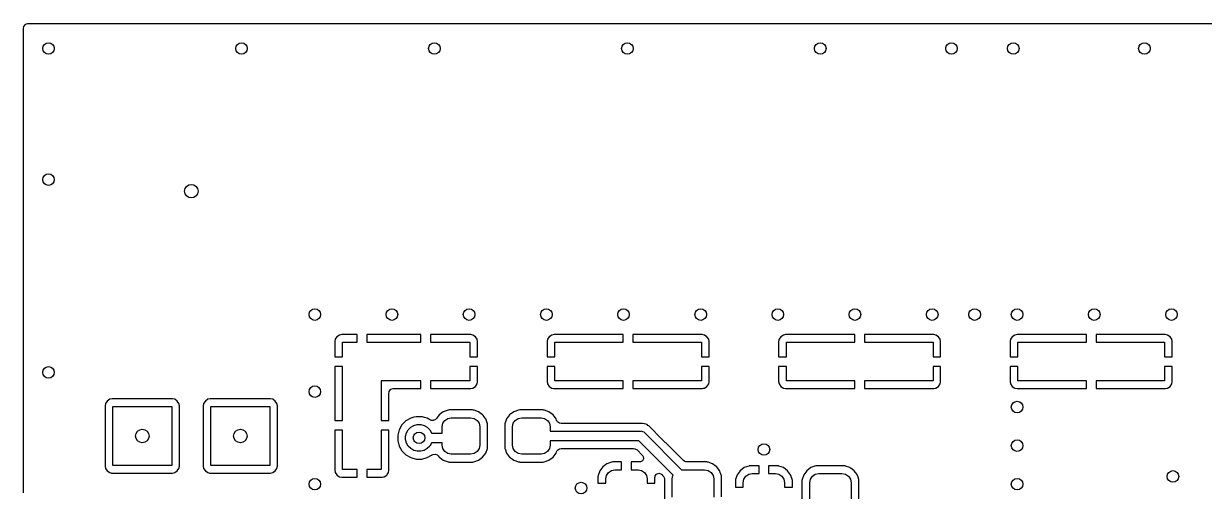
# Model space of a CAD drawing. Header units: inches. Extents: x 4.87 to 6.82, y -5.11 to -3.16.
# Drawn here: x 4.868 to 6.073, y -3.633 to -3.156 of the extents above; entities that cross this region are included whole.
import ezdxf

# ---------------------------------------------------------------- set-up
doc = ezdxf.new("R2010")
doc.units = ezdxf.units.IN
doc.header["$MEASUREMENT"] = 0
doc.layers.add('BLACK', color=250, linetype='CONTINUOUS')

msp = doc.modelspace()

# ---------------------------------------------------------------- linework, layer by layer
at = {"layer": 'BLACK', "linetype": 'CONTINUOUS'}
for p, q in [((4.8702, -3.1564), (4.8725, -3.1557)), ((4.8725, -3.1557), (6.8201, -3.1557)), ((4.8683, -3.1602), (4.8685, -3.159)), ((4.8683, -3.4803), (4.8683, -3.1602)), ((4.8685, -3.159), (4.8686, -3.1585)), ((4.8686, -3.1585), (4.8701, -3.1566)), ((4.8701, -3.1565), (4.8702, -3.1564)), ((4.8701, -3.1566), (4.8701, -3.1565)), ((4.8683, -3.5057), (4.8683, -3.4803)), ((5.1863, -3.478), (5.1858, -3.4803)), ((5.1858, -3.4803), (5.1858, -3.4959)), ((5.1858, -3.4803), (5.1858, -3.4803)), ((5.188, -3.4754), (5.1863, -3.478)), ((5.1863, -3.478), (5.1863, -3.478)), ((5.1906, -3.4737), (5.188, -3.4754)), ((5.188, -3.4754), (5.188, -3.4754)), ((5.1929, -3.4732), (5.1906, -3.4737)), ((5.1906, -3.4737), (5.1906, -3.4737)), ((5.2085, -3.4732), (5.1929, -3.4732)), ((5.1937, -3.4959), (5.1937, -3.4811)), ((5.1937, -3.4811), (5.2085, -3.4811)), ((5.2085, -3.4811), (5.2085, -3.4732)), ((5.2085, -3.4732), (5.2085, -3.4732)), ((5.2085, -3.4732), (5.2085, -3.4732)), ((5.2734, -3.4732), (5.2183, -3.4732)), ((5.2183, -3.4732), (5.2183, -3.4732)), ((5.2183, -3.4732), (5.2183, -3.4732)), ((5.2183, -3.4732), (5.2183, -3.4811)), ((5.2183, -3.4811), (5.2331, -3.4811)), ((5.2331, -3.4811), (5.2734, -3.4811)), ((5.2734, -3.4811), (5.2734, -3.4732)), ((5.2734, -3.4732), (5.2734, -3.4732)), ((5.2734, -3.4732), (5.2734, -3.4732)), ((5.3244, -3.4732), (5.2833, -3.4732)), ((5.2833, -3.4732), (5.2833, -3.4732)), ((5.2833, -3.4732), (5.2833, -3.4811)), ((5.2833, -3.4811), (5.3236, -3.4811)), ((5.3236, -3.4811), (5.3236, -3.4959)), ((5.3267, -3.4737), (5.3244, -3.4732)), ((5.3244, -3.4732), (5.3244, -3.4732)), ((5.3293, -3.4754), (5.3267, -3.4737)), ((5.3267, -3.4737), (5.3267, -3.4737)), ((5.331, -3.478), (5.3293, -3.4754)), ((5.3293, -3.4754), (5.3293, -3.4754)), ((5.3315, -3.4803), (5.331, -3.478)), ((5.3315, -3.4959), (5.3315, -3.4803)), ((5.3315, -3.4803), (5.3315, -3.4803)), ((5.3315, -3.4803), (5.3315, -3.4803)), ((5.4028, -3.478), (5.4024, -3.4803)), ((5.4024, -3.4803), (5.4024, -3.4959)), ((5.4024, -3.4803), (5.4024, -3.4803)), ((5.4046, -3.4754), (5.4028, -3.478)), ((5.4028, -3.478), (5.4028, -3.478)), ((5.4072, -3.4737), (5.4046, -3.4754)), ((5.4046, -3.4754), (5.4046, -3.4754)), ((5.4095, -3.4732), (5.4072, -3.4737)), ((5.4072, -3.4737), (5.4072, -3.4737)), ((5.4801, -3.4732), (5.4095, -3.4732)), ((5.4102, -3.4959), (5.4102, -3.4811)), ((5.4102, -3.4811), (5.4801, -3.4811)), ((5.4801, -3.4811), (5.4801, -3.4732)), ((5.4801, -3.4732), (5.4801, -3.4732)), ((5.4801, -3.4732), (5.4801, -3.4732)), ((5.5606, -3.4732), (5.49, -3.4732)), ((5.49, -3.4732), (5.49, -3.4732)), ((5.49, -3.4732), (5.49, -3.4811)), ((5.49, -3.4811), (5.5598, -3.4811)), ((5.5598, -3.4811), (5.5598, -3.4959)), ((5.5629, -3.4737), (5.5606, -3.4732)), ((5.5606, -3.4732), (5.5606, -3.4732)), ((5.5655, -3.4754), (5.5629, -3.4737)), ((5.5629, -3.4737), (5.5629, -3.4737)), ((5.5673, -3.478), (5.5655, -3.4754)), ((5.5655, -3.4754), (5.5655, -3.4754)), ((5.5677, -3.4803), (5.5673, -3.478)), ((5.5677, -3.4959), (5.5677, -3.4803)), ((5.5677, -3.4803), (5.5677, -3.4803)), ((5.5677, -3.4803), (5.5677, -3.4803)), ((5.639, -3.478), (5.6386, -3.4803)), ((5.6386, -3.4803), (5.6386, -3.4959)), ((5.6386, -3.4803), (5.6386, -3.4803)), ((5.6408, -3.4754), (5.639, -3.478)), ((5.639, -3.478), (5.639, -3.478)), ((5.6434, -3.4737), (5.6408, -3.4754)), ((5.6408, -3.4754), (5.6408, -3.4754)), ((5.6457, -3.4732), (5.6434, -3.4737)), ((5.6434, -3.4737), (5.6434, -3.4737)), ((5.7163, -3.4732), (5.6457, -3.4732)), ((5.6465, -3.4959), (5.6465, -3.4811)), ((5.6465, -3.4811), (5.7163, -3.4811)), ((5.7163, -3.4811), (5.7163, -3.4732)), ((5.7163, -3.4732), (5.7163, -3.4732)), ((5.7163, -3.4732), (5.7163, -3.4732)), ((5.7968, -3.4732), (5.7262, -3.4732)), ((5.7262, -3.4732), (5.7262, -3.4732)), ((5.7262, -3.4732), (5.7262, -3.4811)), ((5.7262, -3.4811), (5.7961, -3.4811)), ((5.7961, -3.4811), (5.7961, -3.4959)), ((5.7991, -3.4737), (5.7968, -3.4732)), ((5.7968, -3.4732), (5.7968, -3.4732)), ((5.8017, -3.4754), (5.7991, -3.4737)), ((5.7991, -3.4737), (5.7991, -3.4737)), ((5.8035, -3.478), (5.8017, -3.4754)), ((5.8017, -3.4754), (5.8017, -3.4754)), ((5.8039, -3.4803), (5.8035, -3.478)), ((5.8039, -3.4959), (5.8039, -3.4803)), ((5.8039, -3.4803), (5.8039, -3.4803)), ((5.8039, -3.4803), (5.8039, -3.4803)), ((5.8753, -3.478), (5.8748, -3.4803)), ((5.8748, -3.4803), (5.8748, -3.4959)), ((5.8748, -3.4803), (5.8748, -3.4803)), ((5.877, -3.4754), (5.8753, -3.478)), ((5.8753, -3.478), (5.8753, -3.478)), ((5.8796, -3.4737), (5.877, -3.4754)), ((5.877, -3.4754), (5.877, -3.4754)), ((5.8819, -3.4732), (5.8796, -3.4737)), ((5.8796, -3.4737), (5.8796, -3.4737)), ((5.9526, -3.4732), (5.8819, -3.4732)), ((5.8827, -3.4959), (5.8827, -3.4811)), ((5.8827, -3.4811), (5.9526, -3.4811)), ((5.9526, -3.4811), (5.9526, -3.4732)), ((5.9526, -3.4732), (5.9526, -3.4732)), ((5.9526, -3.4732), (5.9526, -3.4732)), ((6.0331, -3.4732), (5.9624, -3.4732)), ((5.9624, -3.4732), (5.9624, -3.4732)), ((5.9624, -3.4732), (5.9624, -3.4811)), ((5.9624, -3.4811), (6.0323, -3.4811)), ((6.0323, -3.4811), (6.0323, -3.4959)), ((6.0354, -3.4737), (6.0331, -3.4732)), ((6.0331, -3.4732), (6.0331, -3.4732)), ((6.038, -3.4754), (6.0354, -3.4737)), ((6.0354, -3.4737), (6.0354, -3.4737)), ((6.0397, -3.478), (6.038, -3.4754)), ((6.038, -3.4754), (6.038, -3.4754)), ((6.0402, -3.4803), (6.0397, -3.478)), ((6.0402, -3.4959), (6.0402, -3.4803)), ((6.0402, -3.4803), (6.0402, -3.4803)), ((6.0402, -3.4803), (6.0402, -3.4803)), ((5.1858, -3.4959), (5.1858, -3.4959)), ((5.1858, -3.4959), (5.1937, -3.4959)), ((5.3236, -3.4959), (5.3315, -3.4959)), ((5.3315, -3.4959), (5.3315, -3.4959)), ((5.3315, -3.4959), (5.3315, -3.4959)), ((5.4024, -3.4959), (5.4024, -3.4959)), ((5.4024, -3.4959), (5.4102, -3.4959)), ((5.5598, -3.4959), (5.5677, -3.4959)), ((5.5677, -3.4959), (5.5677, -3.4959)), ((5.5677, -3.4959), (5.5677, -3.4959)), ((5.6386, -3.4959), (5.6386, -3.4959)), ((5.6386, -3.4959), (5.6465, -3.4959)), ((5.7961, -3.4959), (5.8039, -3.4959)), ((5.8039, -3.4959), (5.8039, -3.4959)), ((5.8039, -3.4959), (5.8039, -3.4959)), ((5.8748, -3.4959), (5.8748, -3.4959)), ((5.8748, -3.4959), (5.8827, -3.4959)), ((6.0323, -3.4959), (6.0402, -3.4959)), ((6.0402, -3.4959), (6.0402, -3.4959)), ((6.0402, -3.4959), (6.0402, -3.4959)), ((4.8683, -3.546), (4.8683, -3.5057)), ((5.1858, -3.5057), (5.1858, -3.5608)), ((5.1937, -3.5057), (5.1858, -3.5057)), ((5.1858, -3.5057), (5.1858, -3.5057)), ((5.1858, -3.5057), (5.1858, -3.5057)), ((5.1937, -3.5205), (5.1937, -3.5057)), ((5.3315, -3.5057), (5.3236, -3.5057)), ((5.3236, -3.5057), (5.3236, -3.5205)), ((5.3315, -3.5212), (5.3315, -3.5057)), ((5.3315, -3.5057), (5.3315, -3.5057)), ((5.3315, -3.5057), (5.3315, -3.5057)), ((5.3315, -3.5057), (5.3315, -3.5057)), ((5.4024, -3.5057), (5.4024, -3.5212)), ((5.4102, -3.5057), (5.4024, -3.5057)), ((5.4024, -3.5057), (5.4024, -3.5057)), ((5.4024, -3.5057), (5.4024, -3.5057)), ((5.4024, -3.5057), (5.4024, -3.5057)), ((5.4102, -3.5205), (5.4102, -3.5057)), ((5.5677, -3.5057), (5.5598, -3.5057)), ((5.5598, -3.5057), (5.5598, -3.5205)), ((5.5677, -3.5212), (5.5677, -3.5057)), ((5.5677, -3.5057), (5.5677, -3.5057)), ((5.5677, -3.5057), (5.5677, -3.5057)), ((5.5677, -3.5057), (5.5677, -3.5057)), ((5.6386, -3.5057), (5.6386, -3.5212)), ((5.6465, -3.5057), (5.6386, -3.5057)), ((5.6386, -3.5057), (5.6386, -3.5057)), ((5.6386, -3.5057), (5.6386, -3.5057)), ((5.6386, -3.5057), (5.6386, -3.5057)), ((5.6465, -3.5205), (5.6465, -3.5057)), ((5.8039, -3.5057), (5.7961, -3.5057)), ((5.7961, -3.5057), (5.7961, -3.5205)), ((5.8039, -3.5212), (5.8039, -3.5057)), ((5.8039, -3.5057), (5.8039, -3.5057)), ((5.8039, -3.5057), (5.8039, -3.5057)), ((5.8039, -3.5057), (5.8039, -3.5057)), ((5.8748, -3.5057), (5.8748, -3.5212)), ((5.8827, -3.5057), (5.8748, -3.5057)), ((5.8748, -3.5057), (5.8748, -3.5057)), ((5.8748, -3.5057), (5.8748, -3.5057)), ((5.8748, -3.5057), (5.8748, -3.5057)), ((5.8827, -3.5205), (5.8827, -3.5057)), ((6.0402, -3.5057), (6.0323, -3.5057)), ((6.0323, -3.5057), (6.0323, -3.5205)), ((6.0402, -3.5212), (6.0402, -3.5057)), ((6.0402, -3.5057), (6.0402, -3.5057)), ((6.0402, -3.5057), (6.0402, -3.5057)), ((6.0402, -3.5057), (6.0402, -3.5057)), ((5.1937, -3.5608), (5.1937, -3.5205)), ((5.2734, -3.5205), (5.2331, -3.5205)), ((5.2331, -3.5205), (5.2331, -3.5608)), ((5.2413, -3.5312), (5.2427, -3.5292)), ((5.2427, -3.5292), (5.2429, -3.5291)), ((5.2427, -3.5292), (5.2427, -3.5292)), ((5.2429, -3.5291), (5.2452, -3.5283)), ((5.2452, -3.5283), (5.2734, -3.5283)), ((5.2734, -3.5283), (5.2734, -3.5205)), ((5.2734, -3.5283), (5.2734, -3.5283)), ((5.2734, -3.5283), (5.2734, -3.5283)), ((5.3236, -3.5205), (5.2833, -3.5205)), ((5.2833, -3.5205), (5.2833, -3.5283)), ((5.2833, -3.5283), (5.2833, -3.5283)), ((5.2833, -3.5283), (5.2833, -3.5283)), ((5.2833, -3.5283), (5.3244, -3.5283)), ((5.3244, -3.5283), (5.3244, -3.5283)), ((5.3244, -3.5283), (5.3246, -3.5283)), ((5.3246, -3.5283), (5.3259, -3.5281)), ((5.3246, -3.5283), (5.3246, -3.5283)), ((5.3259, -3.5281), (5.3267, -3.5279)), ((5.3267, -3.5279), (5.3293, -3.5261)), ((5.3267, -3.5279), (5.3267, -3.5279)), ((5.3267, -3.5279), (5.3267, -3.5279)), ((5.3293, -3.5261), (5.331, -3.5235)), ((5.3293, -3.5261), (5.3293, -3.5261)), ((5.331, -3.5235), (5.3314, -3.5215)), ((5.3314, -3.5215), (5.3315, -3.5214)), ((5.3315, -3.5214), (5.3315, -3.5212)), ((5.4024, -3.5212), (5.4028, -3.5235)), ((5.4028, -3.5235), (5.4028, -3.5235)), ((5.4028, -3.5235), (5.4046, -3.5261)), ((5.4046, -3.5261), (5.4046, -3.5261)), ((5.4046, -3.5261), (5.4072, -3.5279)), ((5.4072, -3.5279), (5.4094, -3.5283)), ((5.4094, -3.5283), (5.4094, -3.5283)), ((5.4094, -3.5283), (5.4095, -3.5283)), ((5.4095, -3.5283), (5.4095, -3.5283)), ((5.4095, -3.5283), (5.4095, -3.5283)), ((5.4095, -3.5283), (5.4801, -3.5283)), ((5.4801, -3.5205), (5.4102, -3.5205)), ((5.4801, -3.5283), (5.4801, -3.5205)), ((5.4801, -3.5283), (5.4801, -3.5283)), ((5.4801, -3.5283), (5.4801, -3.5283)), ((5.5598, -3.5205), (5.49, -3.5205)), ((5.49, -3.5205), (5.49, -3.5283)), ((5.49, -3.5283), (5.49, -3.5283)), ((5.49, -3.5283), (5.49, -3.5283)), ((5.49, -3.5283), (5.5606, -3.5283)), ((5.5606, -3.5283), (5.5606, -3.5283)), ((5.5606, -3.5283), (5.5608, -3.5283)), ((5.5608, -3.5283), (5.5609, -3.5283)), ((5.5609, -3.5283), (5.5621, -3.5281)), ((5.5621, -3.5281), (5.5629, -3.5279)), ((5.5629, -3.5279), (5.5655, -3.5261)), ((5.5629, -3.5279), (5.5629, -3.5279)), ((5.5629, -3.5279), (5.5629, -3.5279)), ((5.5655, -3.5261), (5.5673, -3.5235)), ((5.5655, -3.5261), (5.5655, -3.5261)), ((5.5673, -3.5235), (5.5677, -3.5215)), ((5.5677, -3.5214), (5.5677, -3.5212)), ((5.5677, -3.5215), (5.5677, -3.5214)), ((5.6386, -3.5212), (5.639, -3.5235)), ((5.639, -3.5235), (5.639, -3.5235)), ((5.639, -3.5235), (5.6408, -3.5261)), ((5.6408, -3.5261), (5.6408, -3.5261)), ((5.6408, -3.5261), (5.6434, -3.5279)), ((5.6434, -3.5279), (5.6456, -3.5283)), ((5.6456, -3.5283), (5.6457, -3.5283)), ((5.6457, -3.5283), (5.6457, -3.5283)), ((5.6457, -3.5283), (5.6457, -3.5283)), ((5.6457, -3.5283), (5.6457, -3.5283)), ((5.6457, -3.5283), (5.7163, -3.5283)), ((5.7163, -3.5205), (5.6465, -3.5205)), ((5.7163, -3.5283), (5.7163, -3.5205)), ((5.7163, -3.5283), (5.7163, -3.5283)), ((5.7163, -3.5283), (5.7163, -3.5283)), ((5.7961, -3.5205), (5.7262, -3.5205)), ((5.7262, -3.5205), (5.7262, -3.5283)), ((5.7262, -3.5283), (5.7262, -3.5283)), ((5.7262, -3.5283), (5.7262, -3.5283)), ((5.7262, -3.5283), (5.7968, -3.5283)), ((5.7968, -3.5283), (5.7968, -3.5283)), ((5.7968, -3.5283), (5.797, -3.5283)), ((5.797, -3.5283), (5.7971, -3.5283)), ((5.7971, -3.5283), (5.7983, -3.5281)), ((5.7983, -3.5281), (5.7991, -3.5279)), ((5.7991, -3.5279), (5.8017, -3.5261)), ((5.7991, -3.5279), (5.7991, -3.5279)), ((5.7991, -3.5279), (5.7991, -3.5279)), ((5.8017, -3.5261), (5.8035, -3.5235)), ((5.8017, -3.5261), (5.8017, -3.5261)), ((5.8035, -3.5235), (5.8039, -3.5215)), ((5.8039, -3.5214), (5.8039, -3.5212)), ((5.8039, -3.5215), (5.8039, -3.5214)), ((5.8748, -3.5212), (5.8753, -3.5235)), ((5.8753, -3.5235), (5.8753, -3.5235)), ((5.8753, -3.5235), (5.877, -3.5261)), ((5.877, -3.5261), (5.877, -3.5261)), ((5.877, -3.5261), (5.8796, -3.5279)), ((5.8796, -3.5279), (5.8818, -3.5283)), ((5.8818, -3.5283), (5.8819, -3.5283)), ((5.8819, -3.5283), (5.8819, -3.5283)), ((5.8819, -3.5283), (5.8819, -3.5283)), ((5.8819, -3.5283), (5.8819, -3.5283)), ((5.8819, -3.5283), (5.9526, -3.5283)), ((5.9526, -3.5205), (5.8827, -3.5205)), ((5.9526, -3.5283), (5.9526, -3.5205)), ((5.9526, -3.5283), (5.9526, -3.5283)), ((5.9526, -3.5283), (5.9526, -3.5283)), ((6.0323, -3.5205), (5.9624, -3.5205)), ((5.9624, -3.5205), (5.9624, -3.5283)), ((5.9624, -3.5283), (5.9624, -3.5283)), ((5.9624, -3.5283), (5.9624, -3.5283)), ((5.9624, -3.5283), (6.0331, -3.5283)), ((6.0331, -3.5283), (6.0331, -3.5283)), ((6.0331, -3.5283), (6.0332, -3.5283)), ((6.0332, -3.5283), (6.0333, -3.5283)), ((6.0333, -3.5283), (6.0345, -3.5281)), ((6.0345, -3.5281), (6.0354, -3.5279)), ((6.0354, -3.5279), (6.038, -3.5261)), ((6.0354, -3.5279), (6.0354, -3.5279)), ((6.0354, -3.5279), (6.0354, -3.5279)), ((6.038, -3.5261), (6.0397, -3.5235)), ((6.038, -3.5261), (6.038, -3.5261)), ((6.0397, -3.5235), (6.0401, -3.5215)), ((6.0401, -3.5214), (6.0402, -3.5212)), ((6.0401, -3.5215), (6.0401, -3.5214)), ((4.9537, -3.5411), (4.9519, -3.5437)), ((4.9563, -3.5393), (4.9537, -3.5411)), ((4.9537, -3.5411), (4.9537, -3.5411)), ((4.9586, -3.5389), (4.9563, -3.5393)), ((4.9563, -3.5393), (4.9563, -3.5393)), ((5.0201, -3.5389), (4.9586, -3.5389)), ((4.9586, -3.5389), (4.9586, -3.5389)), ((4.9586, -3.5389), (4.9586, -3.5389)), ((5.0224, -3.5393), (5.0201, -3.5389)), ((5.0201, -3.5389), (5.0201, -3.5389)), ((5.0201, -3.5389), (5.0201, -3.5389)), ((5.0201, -3.5389), (5.0201, -3.5389)), ((5.0201, -3.5389), (5.0201, -3.5389)), ((5.0224, -3.5393), (5.0224, -3.5393)), ((5.0224, -3.5393), (5.0224, -3.5393)), ((5.0224, -3.5393), (5.0224, -3.5393)), ((5.0251, -3.5411), (5.0224, -3.5393)), ((5.0268, -3.5437), (5.0251, -3.5411)), ((5.0251, -3.5411), (5.0251, -3.5411)), ((5.0251, -3.5411), (5.0251, -3.5411)), ((5.0537, -3.5411), (5.0519, -3.5437)), ((5.0563, -3.5393), (5.0537, -3.5411)), ((5.0537, -3.5411), (5.0537, -3.5411)), ((5.0586, -3.5389), (5.0563, -3.5393)), ((5.0563, -3.5393), (5.0563, -3.5393)), ((5.1201, -3.5389), (5.0586, -3.5389)), ((5.0586, -3.5389), (5.0586, -3.5389)), ((5.0586, -3.5389), (5.0586, -3.5389)), ((5.1224, -3.5393), (5.1201, -3.5389)), ((5.1201, -3.5389), (5.1201, -3.5389)), ((5.1201, -3.5389), (5.1201, -3.5389)), ((5.1201, -3.5389), (5.1201, -3.5389)), ((5.1201, -3.5389), (5.1201, -3.5389)), ((5.1224, -3.5393), (5.1224, -3.5393)), ((5.1224, -3.5393), (5.1224, -3.5393)), ((5.1224, -3.5393), (5.1224, -3.5393)), ((5.1251, -3.5411), (5.1224, -3.5393)), ((5.1268, -3.5437), (5.1251, -3.5411)), ((5.1251, -3.5411), (5.1251, -3.5411)), ((5.1251, -3.5411), (5.1251, -3.5411)), ((5.2409, -3.5329), (5.2411, -3.5317)), ((5.2409, -3.5608), (5.2409, -3.5329)), ((5.2411, -3.5317), (5.2413, -3.5312)), ((4.8683, -3.6348), (4.8683, -3.546)), ((4.9519, -3.5437), (4.9515, -3.546)), ((4.9515, -3.546), (4.9515, -3.6075)), ((4.9519, -3.5437), (4.9519, -3.5437)), ((4.9594, -3.6068), (4.9594, -3.5468)), ((4.9594, -3.5468), (5.0194, -3.5468)), ((5.0194, -3.5468), (5.0194, -3.6068)), ((5.0273, -3.546), (5.0268, -3.5437)), ((5.0273, -3.6075), (5.0273, -3.546)), ((5.0273, -3.546), (5.0273, -3.546)), ((5.0519, -3.5437), (5.0515, -3.546)), ((5.0515, -3.546), (5.0515, -3.6075)), ((5.0519, -3.5437), (5.0519, -3.5437)), ((5.0594, -3.6068), (5.0594, -3.5468)), ((5.0594, -3.5468), (5.1194, -3.5468)), ((5.1194, -3.5468), (5.1194, -3.6068)), ((5.1273, -3.546), (5.1268, -3.5437)), ((5.1273, -3.5707), (5.1273, -3.546)), ((5.2965, -3.552), (5.2923, -3.5551)), ((5.3014, -3.5503), (5.2965, -3.552)), ((5.3025, -3.5502), (5.3014, -3.5503)), ((5.3014, -3.5503), (5.3014, -3.5503)), ((5.3014, -3.5503), (5.3014, -3.5503)), ((5.3264, -3.5502), (5.3025, -3.5502)), ((5.3025, -3.5502), (5.3025, -3.5502)), ((5.3025, -3.5502), (5.3025, -3.5502)), ((5.3272, -3.5503), (5.3264, -3.5502)), ((5.3264, -3.5502), (5.3264, -3.5502)), ((5.3264, -3.5502), (5.3264, -3.5502)), ((5.3274, -3.5503), (5.3272, -3.5503)), ((5.3275, -3.5503), (5.3274, -3.5503)), ((5.3277, -3.5503), (5.3275, -3.5503)), ((5.3278, -3.5504), (5.3277, -3.5503)), ((5.3325, -3.552), (5.3278, -3.5504)), ((5.3366, -3.5551), (5.3325, -3.552)), ((5.3325, -3.552), (5.3325, -3.552)), ((5.3683, -3.552), (5.3641, -3.5551)), ((5.3732, -3.5503), (5.3683, -3.552)), ((5.3744, -3.5502), (5.3732, -3.5503)), ((5.3732, -3.5503), (5.3732, -3.5503)), ((5.3732, -3.5503), (5.3732, -3.5503)), ((5.3982, -3.5502), (5.3744, -3.5502)), ((5.3744, -3.5502), (5.3744, -3.5502)), ((5.3744, -3.5502), (5.3744, -3.5502)), ((5.3991, -3.5503), (5.3982, -3.5502)), ((5.3982, -3.5502), (5.3982, -3.5502)), ((5.3982, -3.5502), (5.3982, -3.5502)), ((5.3992, -3.5503), (5.3991, -3.5503)), ((5.3994, -3.5503), (5.3992, -3.5503)), ((5.3995, -3.5503), (5.3994, -3.5503)), ((5.3996, -3.5504), (5.3995, -3.5503)), ((5.4043, -3.552), (5.3996, -3.5504)), ((5.4085, -3.5551), (5.4043, -3.552)), ((5.4043, -3.552), (5.4043, -3.552)), ((5.1858, -3.5608), (5.1858, -3.5608)), ((5.1858, -3.5608), (5.1937, -3.5608)), ((5.2331, -3.5608), (5.2409, -3.5608)), ((5.2409, -3.5608), (5.2409, -3.5608)), ((5.2409, -3.5608), (5.2409, -3.5608)), ((5.2543, -3.5654), (5.2515, -3.5704)), ((5.2583, -3.5614), (5.2543, -3.5654)), ((5.2633, -3.5585), (5.2583, -3.5614)), ((5.2664, -3.5577), (5.2633, -3.5585)), ((5.2633, -3.5585), (5.2633, -3.5585)), ((5.2688, -3.5571), (5.2664, -3.5577)), ((5.2664, -3.5577), (5.2664, -3.5577)), ((5.2664, -3.566), (5.2699, -3.5651)), ((5.2745, -3.5571), (5.2688, -3.5571)), ((5.2699, -3.5651), (5.2735, -3.5651)), ((5.2735, -3.5651), (5.2769, -3.566)), ((5.2752, -3.5573), (5.2745, -3.5571)), ((5.2745, -3.5571), (5.2745, -3.5571)), ((5.2773, -3.5578), (5.2752, -3.5573)), ((5.28, -3.5585), (5.2773, -3.5578)), ((5.2773, -3.5578), (5.2773, -3.5578)), ((5.2817, -3.5595), (5.28, -3.5585)), ((5.28, -3.5585), (5.28, -3.5585)), ((5.2836, -3.5606), (5.2817, -3.5595)), ((5.2842, -3.5609), (5.2836, -3.5606)), ((5.2861, -3.5611), (5.2842, -3.5609)), ((5.2842, -3.5609), (5.2842, -3.5609)), ((5.2863, -3.5611), (5.2861, -3.5611)), ((5.2884, -3.56), (5.2863, -3.5611)), ((5.2891, -3.5594), (5.2884, -3.56)), ((5.2895, -3.5589), (5.2891, -3.5594)), ((5.2923, -3.5551), (5.2895, -3.5589)), ((5.2923, -3.5551), (5.2923, -3.5551)), ((5.2953, -3.5674), (5.296, -3.5638)), ((5.296, -3.5638), (5.298, -3.5608)), ((5.298, -3.5608), (5.301, -3.5588)), ((5.301, -3.5588), (5.3046, -3.5581)), ((5.3046, -3.5581), (5.3243, -3.5581)), ((5.3243, -3.5581), (5.3279, -3.5588)), ((5.3279, -3.5588), (5.3309, -3.5608)), ((5.3309, -3.5608), (5.3329, -3.5638)), ((5.3329, -3.5638), (5.3337, -3.5674)), ((5.3367, -3.5551), (5.3366, -3.5551)), ((5.3366, -3.5551), (5.3366, -3.5551)), ((5.3366, -3.5551), (5.3366, -3.5551)), ((5.3366, -3.5551), (5.3366, -3.5551)), ((5.3367, -3.5552), (5.3367, -3.5551)), ((5.3373, -3.556), (5.3367, -3.5552)), ((5.3392, -3.5585), (5.3373, -3.556)), ((5.3397, -3.5593), (5.3392, -3.5585)), ((5.3414, -3.5642), (5.3397, -3.5593)), ((5.3397, -3.5593), (5.3397, -3.5593)), ((5.3397, -3.5593), (5.3397, -3.5593)), ((5.3415, -3.5642), (5.3414, -3.5642)), ((5.3414, -3.5642), (5.3414, -3.5642)), ((5.3415, -3.5644), (5.3415, -3.5642)), ((5.3416, -3.5653), (5.3415, -3.5644)), ((5.3416, -3.5882), (5.3416, -3.5653)), ((5.3416, -3.5653), (5.3416, -3.5653)), ((5.3416, -3.5653), (5.3416, -3.5653)), ((5.3416, -3.5653), (5.3416, -3.5653)), ((5.3593, -3.5642), (5.3592, -3.5653)), ((5.3592, -3.5653), (5.3592, -3.5882)), ((5.3611, -3.5593), (5.3593, -3.5642)), ((5.3593, -3.5642), (5.3593, -3.5642)), ((5.3593, -3.5642), (5.3593, -3.5642)), ((5.3641, -3.5551), (5.3611, -3.5593)), ((5.3641, -3.5551), (5.3641, -3.5551)), ((5.3671, -3.5674), (5.3678, -3.5638)), ((5.3678, -3.5638), (5.3699, -3.5608)), ((5.3699, -3.5608), (5.3729, -3.5588)), ((5.3729, -3.5588), (5.3765, -3.5581)), ((5.3765, -3.5581), (5.3962, -3.5581)), ((5.3962, -3.5581), (5.3997, -3.5588)), ((5.3997, -3.5588), (5.4028, -3.5608)), ((5.4028, -3.5608), (5.4048, -3.5638)), ((5.4048, -3.5638), (5.4055, -3.5674)), ((5.4116, -3.5593), (5.4085, -3.5551)), ((5.4085, -3.5551), (5.4085, -3.5551)), ((5.4085, -3.5551), (5.4085, -3.5551)), ((5.4085, -3.5551), (5.4085, -3.5551)), ((5.412, -3.5606), (5.4116, -3.5593)), ((5.4116, -3.5593), (5.4116, -3.5593)), ((5.4121, -3.5608), (5.412, -3.5606)), ((5.4127, -3.5618), (5.4121, -3.5608)), ((5.413, -3.5622), (5.4127, -3.5618)), ((5.4149, -3.5636), (5.413, -3.5622)), ((5.4154, -3.5638), (5.4149, -3.5636)), ((5.4166, -3.564), (5.4154, -3.5638)), ((5.4998, -3.564), (5.4166, -3.564)), ((5.5013, -3.5644), (5.4998, -3.564)), ((5.4998, -3.564), (5.4998, -3.564)), ((5.5018, -3.5645), (5.5013, -3.5644)), ((5.5045, -3.5652), (5.5018, -3.5645)), ((5.5053, -3.5661), (5.5045, -3.5652)), ((5.1273, -3.6075), (5.1273, -3.5707)), ((5.1858, -3.5707), (5.1858, -3.6118)), ((5.1937, -3.5707), (5.1858, -3.5707)), ((5.1858, -3.5707), (5.1858, -3.5707)), ((5.1858, -3.5707), (5.1858, -3.5707)), ((5.1858, -3.5707), (5.1858, -3.5707)), ((5.1937, -3.611), (5.1937, -3.5707)), ((5.2409, -3.5707), (5.2331, -3.5707)), ((5.2331, -3.5707), (5.2331, -3.611)), ((5.2409, -3.5707), (5.2409, -3.5707)), ((5.2409, -3.5707), (5.2409, -3.5707)), ((5.2409, -3.5707), (5.2409, -3.5707)), ((5.2409, -3.5759), (5.2409, -3.5707)), ((5.2409, -3.6118), (5.2409, -3.5759)), ((5.2514, -3.5705), (5.25, -3.5759)), ((5.25, -3.5759), (5.25, -3.5816)), ((5.2515, -3.5704), (5.2514, -3.5704)), ((5.2514, -3.5704), (5.2514, -3.5705)), ((5.258, -3.5769), (5.2589, -3.5735)), ((5.258, -3.5805), (5.258, -3.5769)), ((5.2589, -3.5735), (5.2607, -3.5704)), ((5.2607, -3.5704), (5.2633, -3.5678)), ((5.2633, -3.5678), (5.2664, -3.566)), ((5.2769, -3.566), (5.28, -3.5678)), ((5.28, -3.5678), (5.2826, -3.5704)), ((5.2826, -3.5704), (5.2844, -3.5735)), ((5.2844, -3.5735), (5.2845, -3.5738)), ((5.2845, -3.5738), (5.2953, -3.5738)), ((5.2953, -3.5738), (5.2953, -3.5674)), ((5.3337, -3.5674), (5.3337, -3.5861)), ((5.3671, -3.5861), (5.3671, -3.5674)), ((5.4055, -3.5674), (5.4055, -3.5719)), ((5.4055, -3.5719), (5.4981, -3.5719)), ((5.4981, -3.5719), (5.4991, -3.5719)), ((5.4991, -3.5719), (5.4991, -3.5719)), ((5.4991, -3.5719), (5.4996, -3.5722)), ((5.4996, -3.5722), (5.5009, -3.5727)), ((5.5009, -3.5727), (5.5009, -3.5727)), ((5.5009, -3.5727), (5.5016, -3.5733)), ((5.5016, -3.5733), (5.5395, -3.6112)), ((5.506, -3.5665), (5.5053, -3.5661)), ((5.5201, -3.5806), (5.506, -3.5665)), ((5.506, -3.5665), (5.506, -3.5665)), ((5.506, -3.5665), (5.506, -3.5665)), ((5.506, -3.5665), (5.506, -3.5665)), ((5.25, -3.5816), (5.2511, -3.5859)), ((5.2511, -3.5859), (5.2513, -3.5866)), ((5.2513, -3.5866), (5.2515, -3.5871)), ((5.2515, -3.5871), (5.2515, -3.5871)), ((5.2515, -3.5871), (5.2543, -3.592)), ((5.2589, -3.584), (5.258, -3.5805)), ((5.2607, -3.5871), (5.2589, -3.584)), ((5.2633, -3.5897), (5.2607, -3.5871)), ((5.2664, -3.5915), (5.2633, -3.5897)), ((5.28, -3.5897), (5.2769, -3.5915)), ((5.2826, -3.5871), (5.28, -3.5897)), ((5.2844, -3.584), (5.2826, -3.5871)), ((5.2845, -3.5837), (5.2844, -3.584)), ((5.2953, -3.5837), (5.2845, -3.5837)), ((5.2953, -3.5861), (5.2953, -3.5837)), ((5.296, -3.5897), (5.2953, -3.5861)), ((5.298, -3.5927), (5.296, -3.5897)), ((5.3329, -3.5897), (5.3309, -3.5927)), ((5.3337, -3.5861), (5.3329, -3.5897)), ((5.3397, -3.5943), (5.3414, -3.5894)), ((5.3414, -3.5894), (5.3416, -3.5882)), ((5.3592, -3.5882), (5.3593, -3.5894)), ((5.3593, -3.5894), (5.3593, -3.5894)), ((5.3593, -3.5894), (5.3593, -3.5894)), ((5.3593, -3.5894), (5.3595, -3.5899)), ((5.3595, -3.5899), (5.3611, -3.5943)), ((5.3678, -3.5897), (5.3671, -3.5861)), ((5.3699, -3.5927), (5.3678, -3.5897)), ((5.4048, -3.5897), (5.4028, -3.5927)), ((5.4055, -3.5861), (5.4048, -3.5897)), ((5.4961, -3.5817), (5.4055, -3.5817)), ((5.4055, -3.5817), (5.4055, -3.5861)), ((5.413, -3.5913), (5.415, -3.5899)), ((5.415, -3.5899), (5.4151, -3.5898)), ((5.4151, -3.5898), (5.4154, -3.5898)), ((5.4154, -3.5898), (5.4166, -3.5896)), ((5.4166, -3.5896), (5.4906, -3.5896)), ((5.4906, -3.5896), (5.4918, -3.5898)), ((5.4918, -3.5898), (5.4922, -3.5899)), ((5.4922, -3.5899), (5.4927, -3.5901)), ((5.5311, -3.6167), (5.4961, -3.5817)), ((5.5261, -3.5866), (5.5201, -3.5806)), ((5.5414, -3.6019), (5.5261, -3.5866)), ((5.2543, -3.592), (5.2543, -3.592)), ((5.2543, -3.592), (5.2543, -3.592)), ((5.2543, -3.592), (5.2543, -3.592)), ((5.2543, -3.592), (5.2583, -3.5961)), ((5.2583, -3.5961), (5.2583, -3.5961)), ((5.2583, -3.5961), (5.2583, -3.5961)), ((5.2583, -3.5961), (5.2584, -3.5961)), ((5.2584, -3.5961), (5.2584, -3.5961)), ((5.2584, -3.5961), (5.2633, -3.5989)), ((5.2633, -3.5989), (5.2633, -3.5989)), ((5.2633, -3.5989), (5.2633, -3.5989)), ((5.2633, -3.5989), (5.2688, -3.6004)), ((5.2699, -3.5924), (5.2664, -3.5915)), ((5.2688, -3.6004), (5.2688, -3.6004)), ((5.2688, -3.6004), (5.2745, -3.6004)), ((5.2735, -3.5924), (5.2699, -3.5924)), ((5.2769, -3.5915), (5.2735, -3.5924)), ((5.2745, -3.6004), (5.28, -3.5989)), ((5.2745, -3.6004), (5.2745, -3.6004)), ((5.28, -3.5989), (5.2846, -3.5963)), ((5.28, -3.5989), (5.28, -3.5989)), ((5.28, -3.5989), (5.28, -3.5989)), ((5.28, -3.5989), (5.28, -3.5989)), ((5.2846, -3.5963), (5.2847, -3.5962)), ((5.2847, -3.5962), (5.2849, -3.5961)), ((5.2849, -3.5961), (5.2852, -3.596)), ((5.2852, -3.596), (5.286, -3.5956)), ((5.2852, -3.596), (5.2852, -3.596)), ((5.2852, -3.596), (5.2852, -3.596)), ((5.286, -3.5956), (5.2884, -3.5952)), ((5.2884, -3.5952), (5.2884, -3.5952)), ((5.2884, -3.5952), (5.2884, -3.5952)), ((5.2884, -3.5952), (5.2903, -3.5961)), ((5.2903, -3.5961), (5.2905, -3.5962)), ((5.2905, -3.5962), (5.2911, -3.5969)), ((5.2911, -3.5969), (5.2922, -3.5983)), ((5.2922, -3.5983), (5.2923, -3.5985)), ((5.2923, -3.5985), (5.2923, -3.5985)), ((5.2923, -3.5985), (5.2923, -3.5985)), ((5.2923, -3.5985), (5.2923, -3.5985)), ((5.2923, -3.5985), (5.2923, -3.5985)), ((5.2923, -3.5985), (5.2923, -3.5985)), ((5.2923, -3.5985), (5.2923, -3.5985)), ((5.2923, -3.5985), (5.2924, -3.5985)), ((5.2924, -3.5985), (5.2929, -3.5989)), ((5.2929, -3.5989), (5.2965, -3.6015)), ((5.2965, -3.6015), (5.2965, -3.6015)), ((5.2965, -3.6015), (5.2965, -3.6015)), ((5.2965, -3.6015), (5.2965, -3.6015)), ((5.2965, -3.6015), (5.2965, -3.6015)), ((5.2965, -3.6015), (5.2965, -3.6016)), ((5.2965, -3.6016), (5.3014, -3.6033)), ((5.301, -3.5948), (5.298, -3.5927)), ((5.3046, -3.5955), (5.301, -3.5948)), ((5.3243, -3.5955), (5.3046, -3.5955)), ((5.3279, -3.5948), (5.3243, -3.5955)), ((5.3276, -3.6033), (5.3325, -3.6015)), ((5.3309, -3.5927), (5.3279, -3.5948)), ((5.3325, -3.6015), (5.3366, -3.5985)), ((5.3366, -3.5985), (5.3397, -3.5943)), ((5.3611, -3.5943), (5.3611, -3.5943)), ((5.3611, -3.5943), (5.3641, -3.5985)), ((5.3641, -3.5985), (5.3641, -3.5985)), ((5.3641, -3.5985), (5.3641, -3.5985)), ((5.3641, -3.5985), (5.3641, -3.5985)), ((5.3641, -3.5985), (5.3642, -3.5985)), ((5.3642, -3.5985), (5.3642, -3.5985)), ((5.3642, -3.5985), (5.3648, -3.5989)), ((5.3648, -3.5989), (5.3683, -3.6015)), ((5.3683, -3.6015), (5.3683, -3.6015)), ((5.3683, -3.6015), (5.3683, -3.6015)), ((5.3683, -3.6015), (5.3683, -3.6015)), ((5.3683, -3.6015), (5.3683, -3.6015)), ((5.3683, -3.6015), (5.3684, -3.6016)), ((5.3684, -3.6016), (5.3732, -3.6033)), ((5.3729, -3.5948), (5.3699, -3.5927)), ((5.3765, -3.5955), (5.3729, -3.5948)), ((5.3962, -3.5955), (5.3765, -3.5955)), ((5.3997, -3.5948), (5.3962, -3.5955)), ((5.3994, -3.6033), (5.4043, -3.6015)), ((5.4028, -3.5927), (5.3997, -3.5948)), ((5.4043, -3.6015), (5.4085, -3.5985)), ((5.4085, -3.5985), (5.4116, -3.5943)), ((5.4116, -3.5943), (5.4121, -3.5928)), ((5.4121, -3.5928), (5.4127, -3.5917)), ((5.4127, -3.5917), (5.413, -3.5913)), ((5.4927, -3.5901), (5.4943, -3.591)), ((5.4943, -3.591), (5.4995, -3.5963)), ((5.4995, -3.5963), (5.5002, -3.5972)), ((5.5008, -3.6), (5.4997, -3.6022)), ((5.5002, -3.5972), (5.5004, -3.5976)), ((5.5004, -3.5976), (5.5008, -3.6)), ((5.5429, -3.6028), (5.5414, -3.6019)), ((4.9515, -3.6075), (4.9519, -3.6099)), ((4.9519, -3.6099), (4.9519, -3.6099)), ((4.9519, -3.6099), (4.9519, -3.6099)), ((4.9519, -3.6099), (4.9519, -3.6099)), ((4.9519, -3.6099), (4.9519, -3.6099)), ((4.9519, -3.6099), (4.9537, -3.6124)), ((4.9537, -3.6124), (4.9537, -3.6124)), ((4.9537, -3.6124), (4.9537, -3.6125)), ((4.9537, -3.6125), (4.9563, -3.6142)), ((5.0194, -3.6068), (4.9594, -3.6068)), ((5.0224, -3.6142), (5.0251, -3.6125)), ((5.0251, -3.6125), (5.0268, -3.6099)), ((5.0268, -3.6099), (5.0273, -3.6075)), ((5.0515, -3.6075), (5.0519, -3.6099)), ((5.0519, -3.6099), (5.0519, -3.6099)), ((5.0519, -3.6099), (5.0519, -3.6099)), ((5.0519, -3.6099), (5.0519, -3.6099)), ((5.0519, -3.6099), (5.0519, -3.6099)), ((5.0519, -3.6099), (5.0537, -3.6124)), ((5.0537, -3.6124), (5.0537, -3.6124)), ((5.0537, -3.6124), (5.0537, -3.6125)), ((5.0537, -3.6125), (5.0563, -3.6142)), ((5.1194, -3.6068), (5.0594, -3.6068)), ((5.1224, -3.6142), (5.1251, -3.6125)), ((5.1251, -3.6125), (5.1268, -3.6099)), ((5.1268, -3.6099), (5.1273, -3.6075)), ((5.1858, -3.6118), (5.1863, -3.6141)), ((5.2085, -3.611), (5.1937, -3.611)), ((5.2085, -3.6189), (5.2085, -3.611)), ((5.2331, -3.611), (5.2183, -3.611)), ((5.2183, -3.611), (5.2183, -3.6189)), ((5.2405, -3.6141), (5.2409, -3.612)), ((5.2409, -3.612), (5.2409, -3.6118)), ((5.2409, -3.612), (5.2409, -3.612)), ((5.3014, -3.6033), (5.3023, -3.6033)), ((5.3023, -3.6033), (5.3025, -3.6034)), ((5.3025, -3.6034), (5.3025, -3.6034)), ((5.3025, -3.6034), (5.3025, -3.6034)), ((5.3025, -3.6034), (5.3264, -3.6034)), ((5.3264, -3.6034), (5.3264, -3.6034)), ((5.3264, -3.6034), (5.3265, -3.6034)), ((5.3265, -3.6034), (5.3276, -3.6033)), ((5.3732, -3.6033), (5.3742, -3.6033)), ((5.3742, -3.6033), (5.3744, -3.6034)), ((5.3744, -3.6034), (5.3744, -3.6034)), ((5.3744, -3.6034), (5.3744, -3.6034)), ((5.3744, -3.6034), (5.3982, -3.6034)), ((5.3982, -3.6034), (5.3983, -3.6034)), ((5.3983, -3.6034), (5.3984, -3.6034)), ((5.3984, -3.6034), (5.3994, -3.6033)), ((5.4562, -3.6124), (5.4545, -3.6171)), ((5.4592, -3.6083), (5.4562, -3.6124)), ((5.4562, -3.6124), (5.4562, -3.6124)), ((5.4634, -3.6052), (5.4592, -3.6083)), ((5.4592, -3.6083), (5.4592, -3.6083)), ((5.4629, -3.617), (5.4649, -3.614)), ((5.4681, -3.6035), (5.4634, -3.6052)), ((5.4649, -3.614), (5.468, -3.6119)), ((5.468, -3.6119), (5.4716, -3.6112)), ((5.4683, -3.6035), (5.4681, -3.6035)), ((5.4695, -3.6033), (5.4683, -3.6035)), ((5.4784, -3.6033), (5.4695, -3.6033)), ((5.4716, -3.6112), (5.4784, -3.6112)), ((5.4784, -3.6112), (5.4784, -3.6033)), ((5.4784, -3.6033), (5.4784, -3.6033)), ((5.4784, -3.6033), (5.4784, -3.6033)), ((5.4967, -3.6033), (5.4883, -3.6033)), ((5.4883, -3.6033), (5.4883, -3.6033)), ((5.4883, -3.6033), (5.4883, -3.6112)), ((5.4883, -3.6112), (5.4952, -3.6112)), ((5.4952, -3.6112), (5.4988, -3.6119)), ((5.4976, -3.6032), (5.4967, -3.6033)), ((5.4978, -3.6032), (5.4976, -3.6032)), ((5.4997, -3.6022), (5.4978, -3.6032)), ((5.4988, -3.6119), (5.5018, -3.614)), ((5.5018, -3.614), (5.5038, -3.617)), ((5.5395, -3.6112), (5.5631, -3.6112)), ((5.5438, -3.6031), (5.5429, -3.6028)), ((5.545, -3.6033), (5.5438, -3.6031)), ((5.5652, -3.6033), (5.545, -3.6033)), ((5.5631, -3.6112), (5.5667, -3.6119)), ((5.566, -3.6034), (5.5652, -3.6033)), ((5.5652, -3.6033), (5.5652, -3.6033)), ((5.5652, -3.6033), (5.5652, -3.6033)), ((5.5662, -3.6034), (5.566, -3.6034)), ((5.5663, -3.6034), (5.5662, -3.6034)), ((5.5664, -3.6035), (5.5663, -3.6034)), ((5.5666, -3.6035), (5.5664, -3.6035)), ((5.5712, -3.6052), (5.5666, -3.6035)), ((5.5667, -3.6119), (5.5697, -3.614)), ((5.5697, -3.614), (5.5717, -3.617)), ((5.5748, -3.6078), (5.5712, -3.6052)), ((5.5754, -3.6082), (5.5748, -3.6078)), ((5.5755, -3.6083), (5.5754, -3.6082)), ((5.5754, -3.6082), (5.5754, -3.6082)), ((5.578, -3.6118), (5.5755, -3.6083)), ((5.5783, -3.6122), (5.578, -3.6118)), ((5.5785, -3.6124), (5.5783, -3.6122)), ((5.5783, -3.6122), (5.5783, -3.6122)), ((5.5791, -3.6142), (5.5785, -3.6124)), ((5.5785, -3.6124), (5.5785, -3.6124)), ((5.5994, -3.6122), (5.5963, -3.6164)), ((5.6036, -3.6091), (5.5994, -3.6122)), ((5.5994, -3.6122), (5.5994, -3.6122)), ((5.5994, -3.6122), (5.5994, -3.6122)), ((5.5994, -3.6122), (5.5994, -3.6122)), ((5.5994, -3.6122), (5.5994, -3.6122)), ((5.5994, -3.6122), (5.5994, -3.6122)), ((5.6083, -3.6075), (5.6036, -3.6091)), ((5.6084, -3.6074), (5.6083, -3.6075)), ((5.6096, -3.6073), (5.6084, -3.6074)), ((5.6186, -3.6073), (5.6096, -3.6073)), ((5.6186, -3.6152), (5.6186, -3.6073)), ((5.6186, -3.6073), (5.6186, -3.6073)), ((5.6186, -3.6073), (5.6186, -3.6073)), ((5.6374, -3.6073), (5.6284, -3.6073)), ((5.6284, -3.6073), (5.6284, -3.6073)), ((5.6284, -3.6073), (5.6284, -3.6073)), ((5.6284, -3.6073), (5.6284, -3.6152)), ((5.6378, -3.6073), (5.6374, -3.6073)), ((5.6374, -3.6073), (5.6374, -3.6073)), ((5.6386, -3.6074), (5.6378, -3.6073)), ((5.6388, -3.6075), (5.6386, -3.6074)), ((5.6435, -3.6091), (5.6388, -3.6075)), ((5.6477, -3.6122), (5.6435, -3.6091)), ((5.6507, -3.6164), (5.6477, -3.6122)), ((5.6477, -3.6122), (5.6477, -3.6122)), ((5.6477, -3.6122), (5.6477, -3.6122)), ((5.6477, -3.6122), (5.6477, -3.6122)), ((5.6477, -3.6122), (5.6477, -3.6122)), ((5.6477, -3.6122), (5.6477, -3.6122)), ((5.6673, -3.6122), (5.6642, -3.6164)), ((5.6715, -3.6091), (5.6673, -3.6122)), ((5.6673, -3.6122), (5.6673, -3.6122)), ((5.6764, -3.6074), (5.6715, -3.6091)), ((5.6775, -3.6073), (5.6764, -3.6074)), ((5.6764, -3.6074), (5.6764, -3.6074)), ((5.6764, -3.6074), (5.6764, -3.6074)), ((5.7053, -3.6073), (5.6775, -3.6073)), ((5.6775, -3.6073), (5.6775, -3.6073)), ((5.6775, -3.6073), (5.6775, -3.6073)), ((5.7062, -3.6073), (5.7053, -3.6073)), ((5.7053, -3.6073), (5.7053, -3.6073)), ((5.7053, -3.6073), (5.7053, -3.6073)), ((5.7063, -3.6074), (5.7062, -3.6073)), ((5.7065, -3.6074), (5.7063, -3.6074)), ((5.7066, -3.6074), (5.7065, -3.6074)), ((5.7067, -3.6075), (5.7066, -3.6074)), ((5.7114, -3.6091), (5.7067, -3.6075)), ((5.712, -3.6095), (5.7114, -3.6091)), ((5.7137, -3.6108), (5.712, -3.6095)), ((5.7156, -3.6122), (5.7137, -3.6108)), ((5.7156, -3.6123), (5.7156, -3.6122)), ((5.7156, -3.6122), (5.7156, -3.6122)), ((5.7156, -3.6122), (5.7156, -3.6122)), ((5.7156, -3.6122), (5.7156, -3.6122)), ((5.7156, -3.6122), (5.7156, -3.6122)), ((5.7158, -3.6124), (5.7156, -3.6123)), ((5.717, -3.6141), (5.7158, -3.6124)), ((4.9563, -3.6142), (4.9572, -3.6144)), ((4.9572, -3.6144), (4.958, -3.6146)), ((4.958, -3.6146), (4.958, -3.6146)), ((4.958, -3.6146), (4.9584, -3.6146)), ((4.9584, -3.6146), (4.9584, -3.6146)), ((4.9584, -3.6146), (4.9585, -3.6147)), ((4.9585, -3.6147), (4.9586, -3.6147)), ((4.9586, -3.6147), (4.9586, -3.6147)), ((4.9586, -3.6147), (4.9586, -3.6147)), ((4.9586, -3.6147), (5.0201, -3.6147)), ((5.0201, -3.6147), (5.0224, -3.6142)), ((5.0201, -3.6147), (5.0201, -3.6147)), ((5.0563, -3.6142), (5.0572, -3.6144)), ((5.0572, -3.6144), (5.058, -3.6146)), ((5.058, -3.6146), (5.058, -3.6146)), ((5.058, -3.6146), (5.0584, -3.6146)), ((5.0584, -3.6146), (5.0584, -3.6146)), ((5.0584, -3.6146), (5.0585, -3.6147)), ((5.0585, -3.6147), (5.0586, -3.6147)), ((5.0586, -3.6147), (5.0586, -3.6147)), ((5.0586, -3.6147), (5.0586, -3.6147)), ((5.0586, -3.6147), (5.1201, -3.6147)), ((5.1201, -3.6147), (5.1224, -3.6142)), ((5.1201, -3.6147), (5.1201, -3.6147)), ((5.1863, -3.6141), (5.1863, -3.6141)), ((5.1863, -3.6141), (5.1878, -3.6164)), ((5.1878, -3.6164), (5.188, -3.6167)), ((5.188, -3.6167), (5.188, -3.6167)), ((5.188, -3.6167), (5.1906, -3.6184)), ((5.1906, -3.6184), (5.1928, -3.6189)), ((5.1928, -3.6189), (5.1929, -3.6189)), ((5.1929, -3.6189), (5.1929, -3.6189)), ((5.1929, -3.6189), (5.1929, -3.6189)), ((5.1929, -3.6189), (5.1929, -3.6189)), ((5.1929, -3.6189), (5.2085, -3.6189)), ((5.2085, -3.6189), (5.2085, -3.6189)), ((5.2085, -3.6189), (5.2085, -3.6189)), ((5.2183, -3.6189), (5.2183, -3.6189)), ((5.2183, -3.6189), (5.2183, -3.6189)), ((5.2183, -3.6189), (5.2338, -3.6189)), ((5.2338, -3.6189), (5.2338, -3.6189)), ((5.2338, -3.6189), (5.234, -3.6189)), ((5.234, -3.6189), (5.2341, -3.6188)), ((5.2341, -3.6188), (5.2355, -3.6186)), ((5.2355, -3.6186), (5.2359, -3.6185)), ((5.2359, -3.6185), (5.2361, -3.6184)), ((5.2361, -3.6184), (5.2387, -3.6167)), ((5.2361, -3.6184), (5.2361, -3.6184)), ((5.2361, -3.6184), (5.2361, -3.6184)), ((5.2387, -3.6167), (5.2391, -3.6162)), ((5.2387, -3.6167), (5.2387, -3.6167)), ((5.2391, -3.6162), (5.2405, -3.6141)), ((5.2391, -3.6162), (5.2391, -3.6162)), ((5.4544, -3.6174), (5.4543, -3.6185)), ((5.4543, -3.6185), (5.4543, -3.625)), ((5.4543, -3.625), (5.4543, -3.625)), ((5.4543, -3.625), (5.4622, -3.625)), ((5.4545, -3.6171), (5.4544, -3.6173)), ((5.4544, -3.6173), (5.4544, -3.6174)), ((5.4622, -3.6206), (5.4629, -3.617)), ((5.4622, -3.625), (5.4622, -3.6206)), ((5.5038, -3.617), (5.5045, -3.6206)), ((5.5045, -3.6206), (5.5045, -3.625)), ((5.5045, -3.625), (5.5124, -3.625)), ((5.5124, -3.6192), (5.5126, -3.618)), ((5.5124, -3.625), (5.5124, -3.6192)), ((5.5124, -3.625), (5.5124, -3.625)), ((5.5124, -3.625), (5.5124, -3.625)), ((5.5126, -3.618), (5.5127, -3.6177)), ((5.5127, -3.6176), (5.5141, -3.6156)), ((5.5127, -3.6177), (5.5127, -3.6176)), ((5.5127, -3.6177), (5.5127, -3.6177)), ((5.5141, -3.6156), (5.5164, -3.6149)), ((5.5164, -3.6149), (5.5185, -3.6155)), ((5.5185, -3.6155), (5.5187, -3.6156)), ((5.5187, -3.6156), (5.5194, -3.6161)), ((5.5194, -3.6161), (5.5206, -3.6174)), ((5.5206, -3.6174), (5.5214, -3.6184)), ((5.5214, -3.6184), (5.5218, -3.6193)), ((5.5218, -3.6193), (5.5222, -3.621)), ((5.5222, -3.621), (5.5222, -3.6413)), ((5.5301, -3.6206), (5.5308, -3.617)), ((5.5301, -3.6393), (5.5301, -3.6206)), ((5.5308, -3.617), (5.5311, -3.6167)), ((5.5717, -3.617), (5.5724, -3.6206)), ((5.5724, -3.6206), (5.5724, -3.6393)), ((5.5802, -3.6173), (5.5791, -3.6142)), ((5.5803, -3.6178), (5.5802, -3.6173)), ((5.5803, -3.6185), (5.5803, -3.6178)), ((5.5803, -3.6224), (5.5803, -3.6185)), ((5.5803, -3.6185), (5.5803, -3.6185)), ((5.5803, -3.6185), (5.5803, -3.6185)), ((5.5803, -3.6388), (5.5803, -3.6224)), ((5.5946, -3.6214), (5.5945, -3.6224)), ((5.5945, -3.6224), (5.5945, -3.6289)), ((5.5947, -3.6211), (5.5946, -3.6212)), ((5.5946, -3.6212), (5.5946, -3.6214)), ((5.5963, -3.6164), (5.5947, -3.6211)), ((5.6024, -3.6245), (5.6031, -3.6209)), ((5.6024, -3.6289), (5.6024, -3.6245)), ((5.6031, -3.6209), (5.6051, -3.6179)), ((5.6051, -3.6179), (5.6081, -3.6159)), ((5.6081, -3.6159), (5.6117, -3.6152)), ((5.6117, -3.6152), (5.6186, -3.6152)), ((5.6284, -3.6152), (5.6353, -3.6152)), ((5.6353, -3.6152), (5.6389, -3.6159)), ((5.6389, -3.6159), (5.6419, -3.6179)), ((5.6419, -3.6179), (5.644, -3.6209)), ((5.644, -3.6209), (5.6447, -3.6245)), ((5.6447, -3.6245), (5.6447, -3.6289)), ((5.6524, -3.621), (5.6507, -3.6164)), ((5.6507, -3.6164), (5.6507, -3.6164)), ((5.6524, -3.6211), (5.6524, -3.621)), ((5.6524, -3.6212), (5.6524, -3.6211)), ((5.6524, -3.6213), (5.6524, -3.6212)), ((5.6526, -3.6223), (5.6524, -3.6213)), ((5.6526, -3.6224), (5.6526, -3.6223)), ((5.6526, -3.6289), (5.6526, -3.6224)), ((5.6526, -3.6224), (5.6526, -3.6224)), ((5.6526, -3.6224), (5.6526, -3.6224)), ((5.6625, -3.6213), (5.6624, -3.6224)), ((5.6624, -3.6224), (5.6624, -3.6412)), ((5.6642, -3.6164), (5.6625, -3.6213)), ((5.6625, -3.6213), (5.6625, -3.6213)), ((5.6625, -3.6213), (5.6625, -3.6213)), ((5.6703, -3.6245), (5.671, -3.6209)), ((5.6703, -3.6432), (5.6703, -3.6245)), ((5.671, -3.6209), (5.673, -3.6179)), ((5.673, -3.6179), (5.676, -3.6159)), ((5.676, -3.6159), (5.6796, -3.6152)), ((5.6796, -3.6152), (5.7032, -3.6152)), ((5.7032, -3.6152), (5.7068, -3.6159)), ((5.7068, -3.6159), (5.7099, -3.6179)), ((5.7099, -3.6179), (5.7119, -3.6209)), ((5.7119, -3.6209), (5.7126, -3.6245)), ((5.7126, -3.6245), (5.7126, -3.6432)), ((5.7186, -3.6162), (5.717, -3.6141)), ((5.7187, -3.6164), (5.7186, -3.6162)), ((5.7196, -3.6189), (5.7187, -3.6164)), ((5.7204, -3.6213), (5.7196, -3.6189)), ((5.7204, -3.6214), (5.7204, -3.6213)), ((5.7204, -3.6213), (5.7204, -3.6213)), ((5.7205, -3.6224), (5.7204, -3.6214)), ((5.7205, -3.6414), (5.7205, -3.6224)), ((5.7205, -3.6224), (5.7205, -3.6224)), ((5.5945, -3.6289), (5.5945, -3.6289)), ((5.5945, -3.6289), (5.6024, -3.6289)), ((5.6447, -3.6289), (5.6526, -3.6289)), ((5.6526, -3.6289), (5.6526, -3.6289)), ((5.6526, -3.6289), (5.6526, -3.6289))]:
    msp.add_line(p, q, dxfattribs=at)
at = {"layer": 'BLACK'}
for centre, radius in [((4.8937, -3.1811), 0.00591), ((5.0906, -3.1811), 0.00591), ((5.2874, -3.1811), 0.00591), ((5.4843, -3.1811), 0.00591), ((5.6811, -3.1811), 0.00591), ((5.815, -3.1811), 0.00591), ((5.878, -3.1811), 0.00591), ((6.0118, -3.1811), 0.00591), ((4.8937, -3.315), 0.00591), ((5.0394, -3.3268), 0.00689), ((5.1654, -3.4528), 0.00591), ((5.2441, -3.4528), 0.00591), ((5.3228, -3.4528), 0.00591), ((5.4016, -3.4528), 0.00591), ((5.4803, -3.4528), 0.00591), ((5.5591, -3.4528), 0.00591), ((5.6378, -3.4528), 0.00591), ((5.7165, -3.4528), 0.00591), ((5.7953, -3.4528), 0.00591), ((5.8386, -3.4528), 0.00591), ((5.8819, -3.4528), 0.00591), ((5.9606, -3.4528), 0.00591), ((6.0394, -3.4528), 0.00591), ((4.8937, -3.5118), 0.00591), ((5.1654, -3.5315), 0.00591), ((5.8819, -3.5472), 0.00591), ((4.9894, -3.5768), 0.00689), ((5.0894, -3.5768), 0.00689), ((5.2717, -3.5787), 0.00591), ((5.6236, -3.5906), 0.00591), ((5.8819, -3.5866), 0.00591), ((6.0409, -3.6181), 0.00591), ((5.1654, -3.626), 0.00591), ((5.437, -3.6299), 0.00591), ((5.8819, -3.626), 0.00591)]:
    msp.add_circle(centre, radius, dxfattribs=at)
at = {"layer": 'WHITE'}
for centre, radius in [((4.8937, -3.1811), 0.00591), ((5.0906, -3.1811), 0.00591), ((5.2874, -3.1811), 0.00591), ((5.4843, -3.1811), 0.00591), ((5.6811, -3.1811), 0.00591), ((5.815, -3.1811), 0.00591), ((5.878, -3.1811), 0.00591), ((6.0118, -3.1811), 0.00591), ((4.8937, -3.315), 0.00591), ((5.0394, -3.3268), 0.00689), ((5.1654, -3.4528), 0.00591), ((5.2441, -3.4528), 0.00591), ((5.3228, -3.4528), 0.00591), ((5.4016, -3.4528), 0.00591), ((5.4803, -3.4528), 0.00591), ((5.5591, -3.4528), 0.00591), ((5.6378, -3.4528), 0.00591), ((5.7165, -3.4528), 0.00591), ((5.7953, -3.4528), 0.00591), ((5.8386, -3.4528), 0.00591), ((5.8819, -3.4528), 0.00591), ((5.9606, -3.4528), 0.00591), ((6.0394, -3.4528), 0.00591), ((4.8937, -3.5118), 0.00591), ((5.1654, -3.5315), 0.00591), ((5.8819, -3.5472), 0.00591), ((4.9894, -3.5768), 0.00689), ((5.0894, -3.5768), 0.00689), ((5.2717, -3.5787), 0.00591), ((5.6236, -3.5906), 0.00591), ((5.8819, -3.5866), 0.00591), ((6.0409, -3.6181), 0.00591), ((5.1654, -3.626), 0.00591), ((5.437, -3.6299), 0.00591), ((5.8819, -3.626), 0.00591)]:
    msp.add_circle(centre, radius, dxfattribs=at)

doc.saveas('drawing.dxf')
